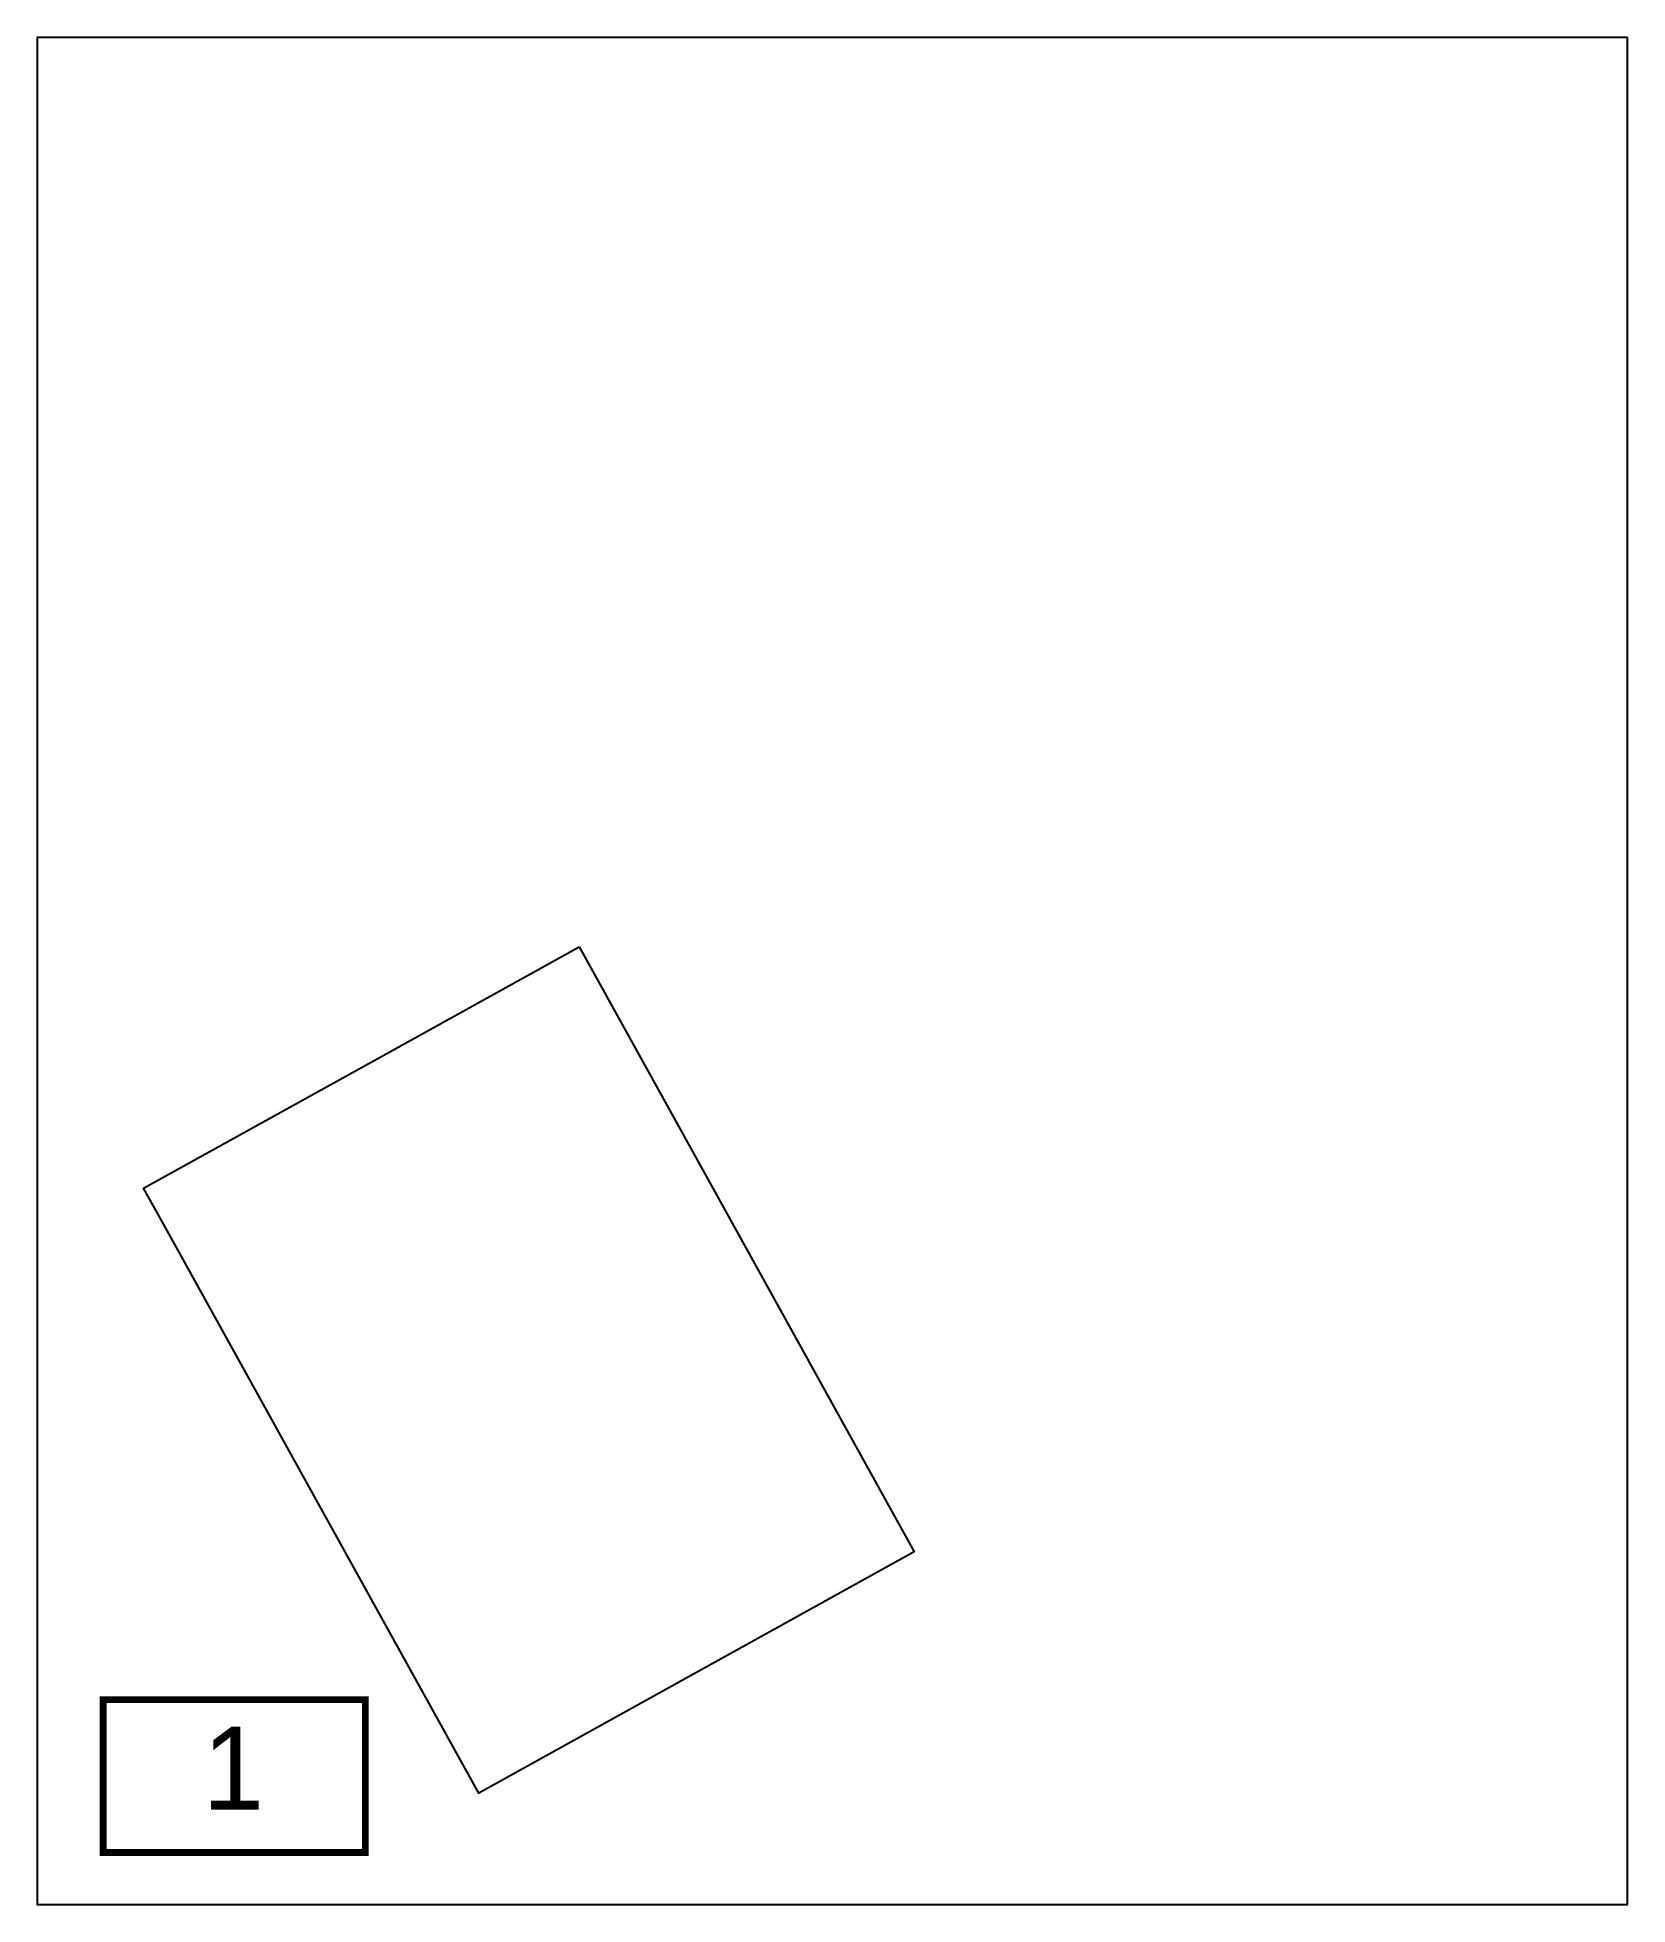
# Model space of a CAD drawing. Extents: x 185606.8 to 185664.3, y 655954.6 to 656022.1.
import ezdxf
from ezdxf.enums import TextEntityAlignment as Align

# ---------------------------------------------------------------- set-up
doc = ezdxf.new("R2010")
doc.units = 0
doc.layers.add('hadpasa', color=255, linetype='Continuous')
doc.layers.add('Pgvul1', color=253, linetype='Continuous')
doc.styles.add('STYLE1', font='hebtxt')

# ---------------------------------------------------------------- blocks, each defined once
blk = doc.blocks.new('hadpasa')
at = {"layer": 'hadpasa', "const_width": 0.25}
blk.add_lwpolyline([(-4.821, -2.883), (-4.821, 2.644), (4.655, 2.644), (4.655, -2.883)], close=True, dxfattribs=at)
at = {"style": 'STYLE1'}
blk.add_attdef('PAGE', text='', height=3, dxfattribs=at).set_placement((-0.115, -1.336), align=Align.CENTER)
at = {"style": 'STYLE1', "flags": 1}
for tag, p in [('SIZE', (-1.63, -4.267)), ('SCALE', (-1.595, -5.196)), ('PAGES', (-1.565, -6.311))]:
    blk.add_attdef(tag, p, '', height=0.75, dxfattribs=at)

msp = doc.modelspace()

# ---------------------------------------------------------------- linework, layer by layer
at = {"layer": 'hadpasa'}
msp.add_lwpolyline([(185664.305, 656022.118), (185606.805, 656022.118), (185606.805, 655954.618), (185664.305, 655954.618)], close=True, dxfattribs=at)
at = {"layer": 'Pgvul1'}
msp.add_lwpolyline([(185626.392, 655989.24), (185638.514, 655967.376), (185622.771, 655958.648), (185611.39, 655979.18), (185610.649, 655980.512), (185619.762, 655985.564)], close=True, dxfattribs=at)

# ---------------------------------------------------------------- block references
at = {"layer": 'hadpasa'}
msp.add_blockref('hadpasa', (185614.009, 655959.383), dxfattribs=at).add_auto_attribs({'PAGE': '1'})

doc.saveas('drawing.dxf')
